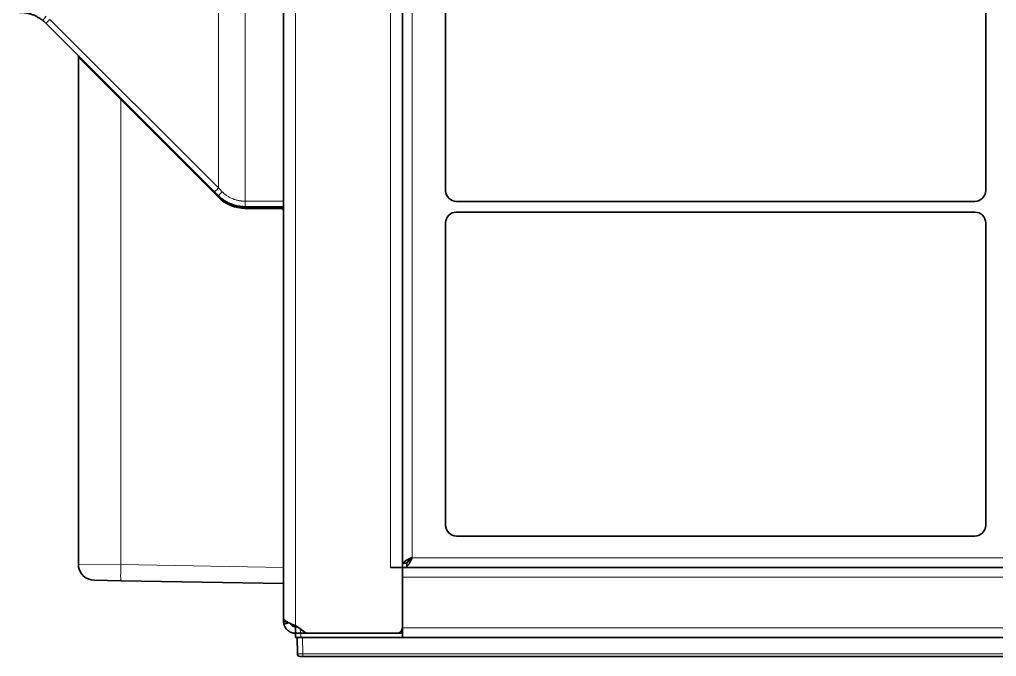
# Model space of a CAD drawing. Header units: inches. Extents: x -1096 to 3103, y -191 to 3207.
# Drawn here: x 54.6 to 235.5, y 1116.8 to 1234.8 of the extents above; entities that cross this region are included whole.
import ezdxf

# ---------------------------------------------------------------- set-up
doc = ezdxf.new("R2010")
doc.units = ezdxf.units.IN

msp = doc.modelspace()

# ---------------------------------------------------------------- linework, layer by layer
at = {"lineweight": 35}
for p, q in [((103.47, 1211.6), (103.47, 1829.13)), ((125.47, 1133.34), (125.47, 1829.13)), ((125.47, 1829.13), (125.47, 1134.14)), ((133.47, 1259.14), (133.47, 1203.14)), ((233.47, 1203.14), (233.47, 1259.14)), ((90.71, 1202.9), (59.52, 1234.09)), ((65.47, 1227.84), (65.47, 1228.14)), ((65.47, 1227.84), (73.33, 1219.98)), ((65.47, 1133.95), (65.47, 1227.84)), ((91.42, 1201.89), (73.33, 1219.98)), ((103.47, 1211.6), (103.47, 1201.16)), ((103.47, 1201.16), (103.47, 1200.56)), ((135.47, 1201.14), (231.47, 1201.14)), ((96.37, 1200.14), (94.34, 1200.14)), ((102.97, 1199.84), (96.37, 1199.84)), ((103.47, 1200.14), (96.38, 1200.14)), ((103.47, 1199.35), (103.47, 1200.57)), ((103.47, 1133.34), (103.47, 1199.34)), ((231.47, 1199.14), (135.47, 1199.14)), ((133.47, 1197.14), (133.47, 1141.14)), ((233.47, 1141.14), (233.47, 1197.14)), ((135.47, 1139.14), (231.47, 1139.14)), ((125.6, 1134.14), (125.47, 1134.14)), ((126.28, 1134.14), (126.29, 1134.14)), ((127.25, 1135.18), (127.26, 1135.19)), ((103.47, 1133.34), (103.47, 1132.26)), ((125.47, 1133.34), (123.27, 1133.34)), ((123.27, 1133.34), (125.47, 1133.34)), ((123.27, 1133.34), (123.27, 1133.34)), ((125.47, 1133.34), (125.47, 1122.14)), ((125.47, 1133.34), (125.47, 1133.34)), ((693.31, 1133.34), (125.47, 1133.34)), ((126.29, 1133.49), (126.29, 1133.34)), ((693.31, 1133.34), (126.29, 1133.34)), ((73.33, 1130.87), (68.42, 1130.95)), ((103.47, 1130.34), (73.33, 1130.87)), ((103.47, 1123.84), (103.47, 1132.27)), ((125.47, 1122.14), (125.47, 1131.54)), ((103.47, 1123.84), (103.47, 1123.34)), ((104.36, 1123.12), (103.5, 1122.98)), ((105.67, 1122.55), (107.68, 1121.14)), ((105.67, 1122.34), (105.97, 1122.34)), ((105.67, 1122.34), (105.67, 1121.14)), ((125.47, 1120.34), (125.47, 1122.14)), ((105.67, 1121.14), (106.67, 1121.14)), ((105.67, 1120.34), (105.67, 1121.14)), ((106.67, 1120.34), (105.67, 1120.34)), ((106.02, 1117.33), (105.97, 1120.34)), ((107.68, 1121.14), (106.67, 1121.14)), ((125.47, 1120.34), (106.67, 1120.34)), ((107.68, 1121.14), (124.47, 1121.14)), ((125.47, 1121.14), (124.47, 1121.14)), ((125.47, 1121.14), (125.47, 1121.14)), ((125.47, 1120.34), (125.47, 1121.14)), ((125.47, 1120.34), (125.47, 1120.34)), ((697.42, 1120.34), (125.47, 1120.34)), ((107.02, 1116.84), (106.52, 1116.84)), ((532.92, 1116.84), (107.02, 1116.84))]:
    msp.add_line(p, q, dxfattribs=at)
at = {"lineweight": 13}
for p, q in [((105.67, 1829.14), (105.67, 1122.55)), ((123.27, 1829.13), (123.27, 1133.34)), ((127.27, 1829.13), (127.27, 1135.19)), ((91.42, 1253.23), (91.42, 1203.62)), ((96.38, 1253.23), (96.37, 1201.16)), ((60.22, 1234.81), (91.42, 1203.62)), ((69.21, 1224.4), (69.21, 1224.1)), ((72.18, 1221.43), (72.03, 1221.28)), ((73.33, 1219.98), (73.33, 1133.87)), ((91.42, 1202.19), (91.27, 1202.04)), ((96.37, 1201.16), (103.47, 1201.16)), ((102.98, 1199.84), (102.98, 1200.14)), ((127.32, 1135.14), (693.31, 1135.14)), ((65.47, 1133.95), (73.33, 1133.87)), ((73.33, 1133.87), (103.47, 1133.34)), ((698.67, 1131.54), (125.47, 1131.54)), ((103.55, 1122.76), (104.7, 1123.08)), ((106.58, 1121.91), (106.58, 1121.14)), ((698.33, 1122.14), (125.47, 1122.14)), ((106.67, 1121.14), (106.67, 1120.34)), ((106.97, 1120.34), (107.02, 1117.33)), ((107.02, 1116.84), (107.02, 1117.33)), ((107.02, 1117.33), (532.92, 1117.33))]:
    msp.add_line(p, q, dxfattribs=at)
at = {"lineweight": 35}
for centre, radius, start, end in [((69.47, 1222.72), 1, 6.9868, 45), ((135.47, 1203.14), 2, 180, 270), ((231.47, 1203.14), 2, 270, 0), ((96.37, 1206.84), 7, 225, 270), ((102.97, 1199.34), 0.5, 0, 90), ((135.47, 1197.14), 2, 90, 180), ((231.47, 1197.14), 2, 0, 90), ((135.47, 1141.14), 2, 180, 270), ((231.47, 1141.14), 2, 270, 0), ((127.27, 1135.14), 0.05, 0, 90), ((68.47, 1133.95), 3, 180, 269), ((124.47, 1122.14), 1, 270, 0), ((106.52, 1117.34), 0.5, 181, 270)]:
    msp.add_arc(centre, radius, start, end, dxfattribs=at)
at = {"lineweight": 13}
for centre, major_axis, ratio, start_param, end_param in [((59.52, 1235.43), (0.619, 0.786), 0.010799, 1.557085, 3.141593), ((60.22, 1234.8), (0.707, 0.707), 0.012342, 1.558455, 3.141593), ((68.78, 1225.94), (0.707, 0.707), 0.018511, 2.478133, 3.141593), ((69.22, 1224.88), (1, 0), 0.017452, 2.103573, 2.503585), ((91.42, 1203.61), (0.707, 0.707), 0.012342, 1.558455, 3.141593), ((92.12, 1202.9), (0.707, 0.707), 0.0153, 1.561414, 3.141593), ((91.12, 1201.11), (-0.656, -0.754), 0.001709, 2.459779, 3.141593), ((96.37, 1201.14), (0, 1), 0.017407, 1.553343, 3.141593), ((96.38, 1201.14), (0, 1), 0.017452, 1.553343, 3.141593), ((73.38, 1133.87), (-0.05, -3), 0.01745, 4.712694, 6.283185), ((107.02, 1117.34), (1, 0.01), 0.008724, 3.141669, 4.712161)]:
    msp.add_ellipse(centre, major_axis=major_axis, ratio=ratio, start_param=start_param, end_param=end_param, dxfattribs=at)
at = {"lineweight": 35}
for centre, major_axis, ratio, start_param, end_param in [((54.57, 1229.14), (-4.95, 4.95), 1, 4.712389, 4.830677), ((126.96, 1135.64), (0, 1.5), 0.139173, 4.21533, 4.34416)]:
    msp.add_ellipse(centre, major_axis=major_axis, ratio=ratio, start_param=start_param, end_param=end_param, dxfattribs=at)
for points, knots in [([(58.9, 1234.64), (58.75, 1234.76), (58.59, 1234.87), (58.35, 1235.03), (58.26, 1235.09), (58.1, 1235.19), (58.01, 1235.24), (57.76, 1235.37), (57.58, 1235.46), (57.32, 1235.58), (57.23, 1235.62), (57.05, 1235.69), (56.96, 1235.72), (56.68, 1235.82), (56.5, 1235.87), (56.12, 1235.97), (55.93, 1236.01), (55.55, 1236.07), (55.17, 1236.12), (54.78, 1236.14), (54.58, 1236.14)], [0, 0, 0, 0, 0.125, 0.125, 0.1875, 0.1875, 0.25, 0.25, 0.375, 0.375, 0.4375, 0.4375, 0.5, 0.5, 0.625, 0.625, 0.75, 0.75, 0.875, 1, 1, 1, 1]), ([(96.37, 1200.14), (96.14, 1200.14), (95.91, 1200.15), (95.62, 1200.18), (95.57, 1200.19), (95.45, 1200.2), (95.39, 1200.21), (95.22, 1200.23), (95.11, 1200.25), (94.77, 1200.32), (94.55, 1200.38), (94.23, 1200.48), (94.12, 1200.51), (93.96, 1200.57), (93.9, 1200.59), (93.79, 1200.63), (93.74, 1200.65), (93.48, 1200.76), (93.06, 1200.96), (92.67, 1201.19), (92.39, 1201.38), (92.29, 1201.45), (92.11, 1201.59), (92.02, 1201.66), (91.75, 1201.87), (91.58, 1202.03), (91.42, 1202.19)], [0, 0, 0, 0, 0.125, 0.125, 0.15625, 0.15625, 0.1875, 0.1875, 0.25, 0.25, 0.375, 0.375, 0.4375, 0.4375, 0.46875, 0.46875, 0.5, 0.5, 0.625, 0.75, 0.75, 0.8125, 0.8125, 0.875, 0.875, 1, 1, 1, 1]), ([(125.6, 1134.14), (125.63, 1134.19), (125.67, 1134.23), (125.76, 1134.32), (125.81, 1134.36), (125.89, 1134.42), (125.92, 1134.45), (125.96, 1134.48), (125.98, 1134.49), (126.01, 1134.51), (126.03, 1134.52), (126.11, 1134.58), (126.17, 1134.62), (126.32, 1134.71), (126.39, 1134.75), (126.49, 1134.8), (126.51, 1134.81), (126.55, 1134.84), (126.61, 1134.87), (126.67, 1134.9), (126.8, 1134.97), (126.88, 1135.01), (127.05, 1135.09), (127.14, 1135.14), (127.23, 1135.18)], [0, 0, 0, 0, 0.125, 0.125, 0.25, 0.25, 0.3125, 0.3125, 0.34375, 0.34375, 0.375, 0.375, 0.5, 0.5, 0.625, 0.625, 0.65625, 0.65625, 0.6875, 0.75, 0.75, 0.875, 0.875, 1, 1, 1, 1]), ([(127.31, 1135.1), (127.27, 1135.01), (127.22, 1134.93), (127.14, 1134.76), (127.1, 1134.68), (127.03, 1134.55), (127.01, 1134.51), (126.98, 1134.45), (126.97, 1134.43), (126.95, 1134.39), (126.94, 1134.37), (126.88, 1134.28), (126.84, 1134.2), (126.76, 1134.06), (126.71, 1133.99), (126.65, 1133.9), (126.63, 1133.87), (126.58, 1133.81), (126.56, 1133.78), (126.5, 1133.7), (126.46, 1133.65), (126.37, 1133.56), (126.33, 1133.52), (126.29, 1133.49)], [0, 0, 0, 0, 0.125, 0.125, 0.25, 0.25, 0.3125, 0.3125, 0.34375, 0.34375, 0.375, 0.375, 0.5, 0.5, 0.625, 0.625, 0.6875, 0.6875, 0.75, 0.75, 0.875, 0.875, 1, 1, 1, 1]), ([(126.4, 1134.26), (126.44, 1134.34), (126.49, 1134.41), (126.57, 1134.51), (126.58, 1134.53), (126.62, 1134.57), (126.67, 1134.63), (126.72, 1134.68), (126.83, 1134.8), (126.91, 1134.87), (127.07, 1135.03), (127.16, 1135.1), (127.25, 1135.18)], [0, 0, 0, 0, 0.25, 0.25, 0.3125, 0.3125, 0.375, 0.5, 0.5, 0.75, 0.75, 1, 1, 1, 1]), ([(127.31, 1135.12), (127.24, 1135.04), (127.17, 1134.96), (127.06, 1134.84), (127.02, 1134.81), (126.97, 1134.75), (126.95, 1134.73), (126.92, 1134.7), (126.9, 1134.68), (126.81, 1134.59), (126.74, 1134.53), (126.63, 1134.44), (126.6, 1134.41), (126.54, 1134.37), (126.53, 1134.36), (126.49, 1134.33), (126.47, 1134.32), (126.45, 1134.31)], [0, 0, 0, 0, 0.25, 0.25, 0.375, 0.375, 0.4375, 0.4375, 0.5, 0.5, 0.75, 0.75, 0.875, 0.875, 0.9375, 0.9375, 1, 1, 1, 1]), ([(127.23, 1135.18), (127.23, 1135.18), (127.24, 1135.19), (127.25, 1135.19), (127.26, 1135.19), (127.27, 1135.19)], [0, 0, 0, 0, 0.5, 0.5, 1, 1, 1, 1]), ([(127.32, 1135.14), (127.32, 1135.14), (127.32, 1135.13), (127.31, 1135.12), (127.31, 1135.12), (127.31, 1135.12)], [0, 0, 0, 0, 0.5, 0.5, 1, 1, 1, 1]), ([(127.32, 1135.14), (127.32, 1135.13), (127.32, 1135.13), (127.31, 1135.11), (127.31, 1135.11), (127.31, 1135.1)], [0, 0, 0, 0, 0.5, 0.5, 1, 1, 1, 1]), ([(103.47, 1123.84), (103.47, 1123.84), (103.47, 1123.84), (103.47, 1123.84), (103.47, 1123.84), (103.47, 1123.84), (103.47, 1123.84), (103.47, 1123.84), (103.47, 1123.84), (103.47, 1123.83), (103.47, 1123.83), (103.48, 1123.83), (103.48, 1123.83), (103.48, 1123.82), (103.48, 1123.82), (103.48, 1123.82), (103.49, 1123.81), (103.49, 1123.81), (103.5, 1123.8), (103.5, 1123.79), (103.51, 1123.78), (103.51, 1123.77), (103.52, 1123.76), (103.52, 1123.75), (103.52, 1123.75)], [0, 0, 0, 0, 0.028228, 0.06459, 0.100876, 0.137089, 0.173236, 0.209322, 0.245354, 0.281335, 0.317273, 0.353173, 0.389041, 0.424882, 0.460702, 0.496506, 0.562502, 0.627541, 0.691662, 0.754908, 0.817319, 0.878941, 0.939818, 1, 1, 1, 1]), ([(103.5, 1122.98), (103.49, 1123), (103.49, 1123.03), (103.48, 1123.09), (103.47, 1123.16), (103.47, 1123.23), (103.47, 1123.29), (103.47, 1123.32), (103.47, 1123.34)], [0, 0, 0, 0, 0.161289, 0.325481, 0.492032, 0.744988, 0.872371, 1, 1, 1, 1]), ([(103.52, 1123.75), (103.55, 1123.7), (103.59, 1123.65), (103.68, 1123.55), (103.74, 1123.5), (103.87, 1123.4), (103.95, 1123.35), (104.11, 1123.25), (104.2, 1123.2), (104.39, 1123.1), (104.5, 1123.05), (104.71, 1122.95), (104.82, 1122.9), (105.06, 1122.8), (105.18, 1122.75), (105.42, 1122.65), (105.54, 1122.6), (105.67, 1122.55)], [0, 0, 0, 0, 0.125, 0.125, 0.25, 0.25, 0.375, 0.375, 0.5, 0.5, 0.625, 0.625, 0.75, 0.75, 0.875, 0.875, 1, 1, 1, 1]), ([(105.67, 1121.14), (105.64, 1121.14), (105.57, 1121.14), (105.47, 1121.15), (105.37, 1121.16), (105.27, 1121.18), (105.17, 1121.2), (105.08, 1121.22), (104.98, 1121.25), (104.88, 1121.29), (104.78, 1121.33), (104.69, 1121.37), (104.59, 1121.42), (104.5, 1121.47), (104.42, 1121.53), (104.26, 1121.64), (104.05, 1121.83), (103.86, 1122.07), (103.74, 1122.28), (103.66, 1122.44), (103.59, 1122.6), (103.56, 1122.71), (103.55, 1122.76)], [0, 0, 0, 0, 0.034524, 0.069321, 0.104373, 0.139659, 0.175159, 0.210851, 0.246716, 0.282732, 0.318877, 0.355128, 0.391463, 0.42786, 0.464296, 0.500749, 0.627982, 0.754183, 0.816659, 0.878526, 0.939675, 1, 1, 1, 1]), ([(104.7, 1123.08), (104.71, 1123.04), (104.73, 1122.98), (104.78, 1122.88), (104.84, 1122.77), (104.93, 1122.66), (105.03, 1122.57), (105.11, 1122.51), (105.17, 1122.47), (105.23, 1122.44), (105.29, 1122.41), (105.35, 1122.39), (105.42, 1122.37), (105.48, 1122.36), (105.54, 1122.35), (105.61, 1122.34), (105.65, 1122.34), (105.67, 1122.34)], [0, 0, 0, 0, 0.085659, 0.170149, 0.253656, 0.377413, 0.500235, 0.549377, 0.598564, 0.647851, 0.697294, 0.746946, 0.796857, 0.847075, 0.897645, 0.948607, 1, 1, 1, 1])]:
    msp.add_open_spline(points, degree=3, knots=knots, dxfattribs=at)
for points, degree in [([(91.42, 1202.19), (91.18, 1202.43), (90.95, 1202.66), (90.71, 1202.9)], 3), ([(96.38, 1200.14), (96.38, 1200.14), (96.37, 1200.14), (96.37, 1200.14)], 3), ([(125.6, 1134.14), (126.28, 1134.14)], 1), ([(126.28, 1134.14), (126.28, 1134.14), (126.28, 1134.15), (126.29, 1134.15)], 3), ([(126.29, 1134.14), (126.34, 1134.2), (126.4, 1134.25), (126.45, 1134.31)], 3), ([(126.29, 1134.15), (126.32, 1134.18), (126.36, 1134.22), (126.4, 1134.26)], 3), ([(126.29, 1133.49), (126.29, 1134.14)], 1), ([(103.55, 1122.76), (103.53, 1122.83), (103.51, 1122.9), (103.5, 1122.98)], 3)]:
    msp.add_open_spline(points, degree=degree, dxfattribs=at)
at = {"lineweight": 13}
for points, degree in [([(91.42, 1203.62), (91.65, 1203.39), (91.89, 1203.15), (92.12, 1202.92)], 3), ([(96.35, 1201.16), (96.36, 1201.16), (96.36, 1201.16), (96.37, 1201.16)], 3), ([(127.25, 1135.18), (127.23, 1135.18)], 1), ([(127.31, 1135.12), (127.31, 1135.1)], 1), ([(103.47, 1123.34), (103.6, 1123.34), (103.73, 1123.34), (103.86, 1123.34)], 3)]:
    msp.add_open_spline(points, degree=degree, dxfattribs=at)
for points, knots in [([(92.12, 1202.92), (92.26, 1202.78), (92.4, 1202.64), (92.63, 1202.46), (92.71, 1202.4), (92.87, 1202.28), (92.95, 1202.22), (93.19, 1202.06), (93.52, 1201.86), (93.88, 1201.69), (94.11, 1201.6), (94.15, 1201.58), (94.24, 1201.54), (94.38, 1201.49), (94.52, 1201.44), (94.8, 1201.36), (94.99, 1201.31), (95.28, 1201.25), (95.37, 1201.24), (95.52, 1201.22), (95.57, 1201.21), (95.66, 1201.2), (95.71, 1201.19), (95.96, 1201.17), (96.15, 1201.16), (96.35, 1201.16)], [0, 0, 0, 0, 0.125, 0.125, 0.1875, 0.1875, 0.25, 0.25, 0.375, 0.5, 0.5, 0.53125, 0.53125, 0.5625, 0.625, 0.625, 0.75, 0.75, 0.8125, 0.8125, 0.84375, 0.84375, 0.875, 0.875, 1, 1, 1, 1]), ([(96.37, 1200.14), (96.34, 1200.14), (96.31, 1200.14), (96.26, 1200.14), (96.17, 1200.14), (95.98, 1200.14), (95.81, 1200.15), (95.48, 1200.16), (95.26, 1200.18), (95.02, 1200.2), (94.99, 1200.2), (94.97, 1200.2)], [0, 0, 0, 0, 0.059158, 0.059158, 0.118315, 0.23663, 0.473261, 0.473261, 0.946522, 0.946522, 1, 1, 1, 1])]:
    msp.add_open_spline(points, degree=3, knots=knots, dxfattribs=at)

doc.saveas('drawing.dxf')
